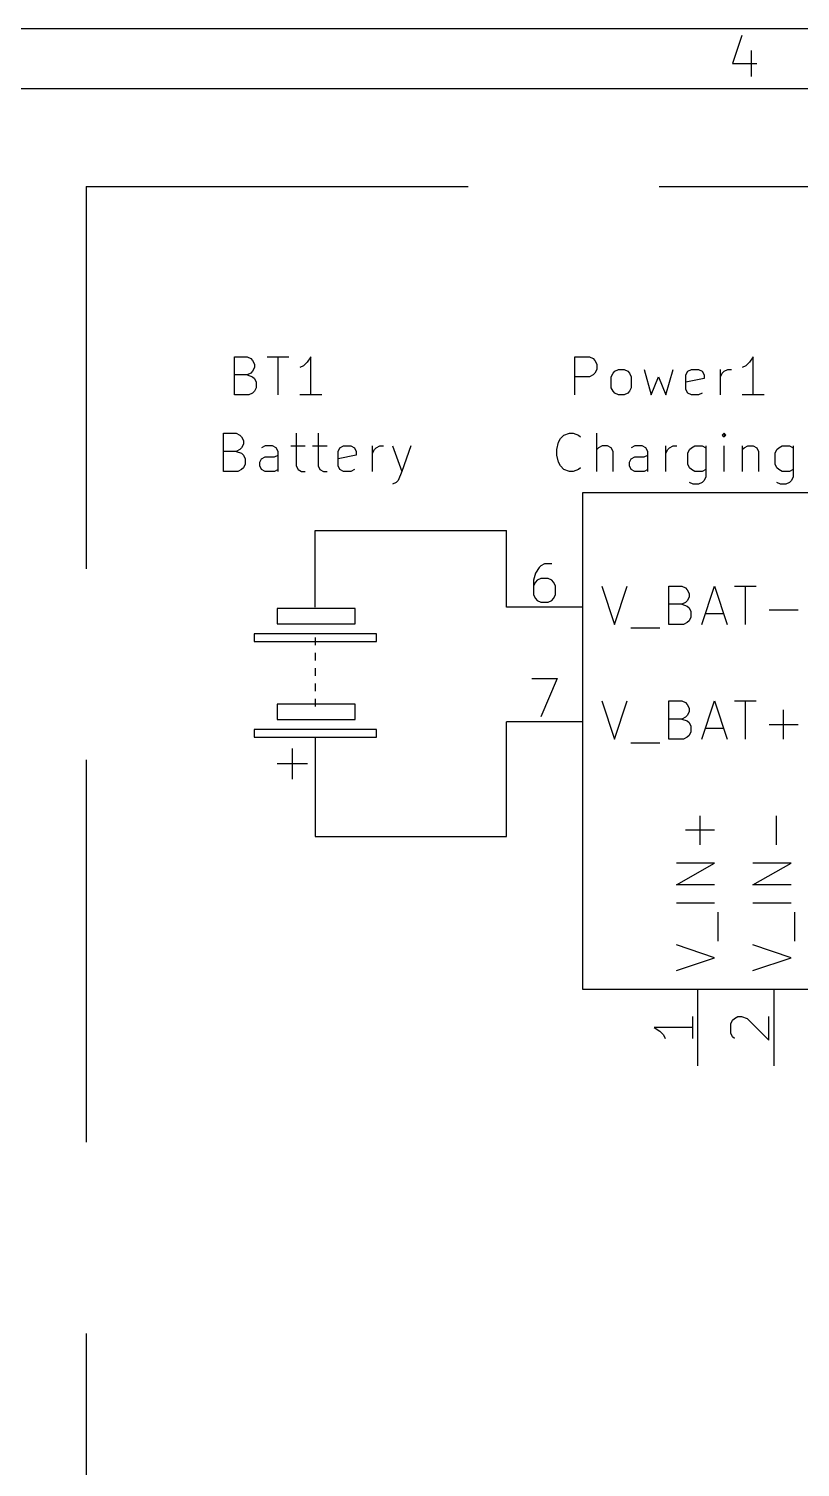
# Model space of a CAD drawing. Extents: x 0.4 to 16.1, y -11.3 to -0.4.
# Drawn here: x 6.375 to 7.385, y -2.275 to -0.394 of the extents above; entities that cross this region are included whole.
import ezdxf

# ---------------------------------------------------------------- set-up
doc = ezdxf.new("R2010")
doc.units = 0
doc.header["$MEASUREMENT"] = 0
doc.linetypes.add('DASHED', pattern=[0.75, 0.5, -0.25])
for name, color, linetype in [('BLUE3', 171, 'CONTINUOUS'), ('CYAN2', 4, 'CONTINUOUS'), ('GREEN3', 91, 'CONTINUOUS'), ('RED2', 1, 'CONTINUOUS'), ('RED3', 11, 'CONTINUOUS')]:
    doc.layers.add(name, color=color, linetype=linetype)

msp = doc.modelspace()

# ---------------------------------------------------------------- linework, layer by layer
at = {"layer": 'BLUE3', "linetype": 'DASHED'}
for q in [(10.15, -0.6), (6.45, -4.55)]:
    msp.add_line((6.45, -0.6), q, dxfattribs=at)
at = {"layer": 'CYAN2', "linetype": 'CONTINUOUS'}
for p, q in [((6.64404, -0.872618), (6.64404, -0.822618)), ((6.64404, -0.822618), (6.66071, -0.822618)), ((6.66071, -0.822618), (6.66547, -0.825)), ((6.66547, -0.825), (6.66785, -0.827378)), ((6.66785, -0.827378), (6.67023, -0.832142)), ((6.6869, -0.822618), (6.71547, -0.822618)), ((6.70119, -0.872618), (6.70119, -0.822618)), ((6.74404, -0.822618), (6.73928, -0.82976)), ((6.74404, -0.872618), (6.74404, -0.822618)), ((7.08973, -0.872618), (7.08973, -0.822618)), ((7.08973, -0.822618), (7.10878, -0.822618)), ((7.08973, -0.872618), (7.08973, -0.822618)), ((7.08973, -0.822618), (7.10878, -0.822618)), ((7.10878, -0.822618), (7.11354, -0.825)), ((7.10878, -0.822618), (7.11354, -0.825)), ((7.11354, -0.825), (7.11592, -0.827378)), ((7.11354, -0.825), (7.11592, -0.827378)), ((7.11592, -0.827378), (7.1183, -0.832142)), ((7.11592, -0.827378), (7.1183, -0.832142)), ((7.32306, -0.822618), (7.3183, -0.82976)), ((7.32306, -0.822618), (7.3183, -0.82976)), ((7.32306, -0.872618), (7.32306, -0.822618)), ((7.32306, -0.872618), (7.32306, -0.822618)), ((6.66071, -0.846425), (6.64404, -0.846425)), ((6.66547, -0.844047), (6.66071, -0.846425)), ((6.66071, -0.846425), (6.66785, -0.848807)), ((6.66785, -0.841665), (6.66547, -0.844047)), ((6.67023, -0.836902), (6.66785, -0.841665)), ((6.67023, -0.832142), (6.67023, -0.836902)), ((6.73452, -0.834524), (6.72976, -0.836902)), ((6.73928, -0.82976), (6.73452, -0.834524)), ((7.11354, -0.846425), (7.10878, -0.848807)), ((7.11354, -0.846425), (7.10878, -0.848807)), ((7.11592, -0.844047), (7.11354, -0.846425)), ((7.11592, -0.844047), (7.11354, -0.846425)), ((7.1183, -0.839283), (7.11592, -0.844047)), ((7.1183, -0.839283), (7.11592, -0.844047)), ((7.1183, -0.832142), (7.1183, -0.839283)), ((7.1183, -0.832142), (7.1183, -0.839283)), ((7.13735, -0.848807), (7.13973, -0.844047)), ((7.13735, -0.848807), (7.13973, -0.844047)), ((7.13973, -0.844047), (7.14211, -0.841665)), ((7.13973, -0.844047), (7.14211, -0.841665)), ((7.14211, -0.841665), (7.14687, -0.839283)), ((7.14211, -0.841665), (7.14687, -0.839283)), ((7.14687, -0.839283), (7.15402, -0.839283)), ((7.14687, -0.839283), (7.15402, -0.839283)), ((7.15402, -0.839283), (7.15878, -0.841665)), ((7.15402, -0.839283), (7.15878, -0.841665)), ((7.15878, -0.841665), (7.16116, -0.844047)), ((7.15878, -0.841665), (7.16116, -0.844047)), ((7.16116, -0.844047), (7.16354, -0.848807)), ((7.16116, -0.844047), (7.16354, -0.848807)), ((7.1802, -0.839283), (7.18973, -0.872618)), ((7.1802, -0.839283), (7.18973, -0.872618)), ((7.20878, -0.872618), (7.2183, -0.839283)), ((7.20878, -0.872618), (7.2183, -0.839283)), ((7.23497, -0.846425), (7.23735, -0.841665)), ((7.23497, -0.846425), (7.23735, -0.841665)), ((7.23497, -0.865472), (7.23497, -0.846425)), ((7.23497, -0.865472), (7.23497, -0.846425)), ((7.23735, -0.841665), (7.24211, -0.839283)), ((7.23735, -0.841665), (7.24211, -0.839283)), ((7.24211, -0.839283), (7.25163, -0.839283)), ((7.24211, -0.839283), (7.25163, -0.839283)), ((7.25163, -0.839283), (7.2564, -0.841665)), ((7.25163, -0.839283), (7.2564, -0.841665)), ((7.2564, -0.841665), (7.25878, -0.846425)), ((7.2564, -0.841665), (7.25878, -0.846425)), ((7.25878, -0.846425), (7.25878, -0.851189)), ((7.25878, -0.846425), (7.25878, -0.851189)), ((7.2802, -0.872618), (7.2802, -0.839283)), ((7.2802, -0.872618), (7.2802, -0.839283)), ((7.2802, -0.848807), (7.28259, -0.844047)), ((7.2802, -0.848807), (7.28259, -0.844047)), ((7.28259, -0.844047), (7.28497, -0.841665)), ((7.28259, -0.844047), (7.28497, -0.841665)), ((7.28497, -0.841665), (7.28973, -0.839283)), ((7.28497, -0.841665), (7.28973, -0.839283)), ((7.28973, -0.839283), (7.29449, -0.839283)), ((7.28973, -0.839283), (7.29449, -0.839283)), ((7.31354, -0.834524), (7.30878, -0.836902)), ((7.31354, -0.834524), (7.30878, -0.836902)), ((7.3183, -0.82976), (7.31354, -0.834524)), ((7.3183, -0.82976), (7.31354, -0.834524)), ((6.66785, -0.848807), (6.67023, -0.851189)), ((6.67023, -0.851189), (6.67261, -0.855949)), ((6.67261, -0.863094), (6.67023, -0.867854)), ((6.67261, -0.855949), (6.67261, -0.863094)), ((7.10878, -0.848807), (7.08973, -0.848807)), ((7.10878, -0.848807), (7.08973, -0.848807)), ((7.13735, -0.863094), (7.13735, -0.848807)), ((7.13735, -0.863094), (7.13735, -0.848807)), ((7.13973, -0.867854), (7.13735, -0.863094)), ((7.13973, -0.867854), (7.13735, -0.863094)), ((7.16354, -0.863094), (7.16116, -0.867854)), ((7.16354, -0.863094), (7.16116, -0.867854)), ((7.16354, -0.848807), (7.16354, -0.863094)), ((7.16354, -0.848807), (7.16354, -0.863094)), ((7.18973, -0.872618), (7.19925, -0.848807)), ((7.18973, -0.872618), (7.19925, -0.848807)), ((7.19925, -0.848807), (7.20878, -0.872618)), ((7.19925, -0.848807), (7.20878, -0.872618)), ((7.25878, -0.851189), (7.23497, -0.855949)), ((7.25878, -0.851189), (7.23497, -0.855949)), ((6.66309, -0.872618), (6.64404, -0.872618)), ((6.66785, -0.870236), (6.66309, -0.872618)), ((6.67023, -0.867854), (6.66785, -0.870236)), ((6.75833, -0.872618), (6.72976, -0.872618)), ((7.14211, -0.870236), (7.13973, -0.867854)), ((7.14211, -0.870236), (7.13973, -0.867854)), ((7.14687, -0.872618), (7.14211, -0.870236)), ((7.14687, -0.872618), (7.14211, -0.870236)), ((7.15402, -0.872618), (7.14687, -0.872618)), ((7.15402, -0.872618), (7.14687, -0.872618)), ((7.15878, -0.870236), (7.15402, -0.872618)), ((7.15878, -0.870236), (7.15402, -0.872618)), ((7.16116, -0.867854), (7.15878, -0.870236)), ((7.16116, -0.867854), (7.15878, -0.870236)), ((7.23735, -0.870236), (7.23497, -0.865472)), ((7.23735, -0.870236), (7.23497, -0.865472)), ((7.24211, -0.872618), (7.23735, -0.870236)), ((7.24211, -0.872618), (7.23735, -0.870236)), ((7.25163, -0.872618), (7.24211, -0.872618)), ((7.25163, -0.872618), (7.24211, -0.872618)), ((7.2564, -0.870236), (7.25163, -0.872618)), ((7.2564, -0.870236), (7.25163, -0.872618)), ((7.33735, -0.872618), (7.30878, -0.872618)), ((7.33735, -0.872618), (7.30878, -0.872618)), ((6.62976, -0.972618), (6.62976, -0.922618)), ((6.62976, -0.922618), (6.64642, -0.922618)), ((6.64642, -0.922618), (6.65119, -0.925)), ((6.65119, -0.925), (6.65357, -0.927378)), ((6.65357, -0.927378), (6.65594, -0.932142)), ((6.65594, -0.936902), (6.65357, -0.941665)), ((6.65594, -0.932142), (6.65594, -0.936902)), ((6.68452, -0.939283), (6.67976, -0.941665)), ((6.69404, -0.939283), (6.68452, -0.939283)), ((6.6988, -0.941665), (6.69404, -0.939283)), ((6.71785, -0.939283), (6.7369, -0.939283)), ((6.725, -0.922618), (6.725, -0.965472)), ((6.74642, -0.939283), (6.76547, -0.939283)), ((6.75357, -0.922618), (6.75357, -0.965472)), ((6.78214, -0.941665), (6.7869, -0.939283)), ((6.7869, -0.939283), (6.79642, -0.939283)), ((6.79642, -0.939283), (6.80119, -0.941665)), ((6.825, -0.972618), (6.825, -0.939283)), ((6.82976, -0.941665), (6.83452, -0.939283)), ((6.83452, -0.939283), (6.83928, -0.939283)), ((6.85119, -0.939283), (6.86309, -0.972618)), ((6.875, -0.939283), (6.86309, -0.972618)), ((7.06592, -0.944047), (7.0683, -0.934524)), ((7.06592, -0.944047), (7.0683, -0.934524)), ((7.0683, -0.934524), (7.07068, -0.92976)), ((7.0683, -0.934524), (7.07068, -0.92976)), ((7.07068, -0.92976), (7.07544, -0.925)), ((7.07068, -0.92976), (7.07544, -0.925)), ((7.07544, -0.925), (7.08258, -0.922618)), ((7.07544, -0.925), (7.08258, -0.922618)), ((7.08258, -0.922618), (7.08735, -0.922618)), ((7.08258, -0.922618), (7.08735, -0.922618)), ((7.08735, -0.922618), (7.09449, -0.925)), ((7.08735, -0.922618), (7.09449, -0.925)), ((7.09449, -0.925), (7.09687, -0.927378)), ((7.09449, -0.925), (7.09687, -0.927378)), ((7.1183, -0.972618), (7.1183, -0.922618)), ((7.1183, -0.972618), (7.1183, -0.922618)), ((7.12544, -0.939283), (7.12068, -0.941665)), ((7.12544, -0.939283), (7.12068, -0.941665)), ((7.13258, -0.939283), (7.12544, -0.939283)), ((7.13258, -0.939283), (7.12544, -0.939283)), ((7.13735, -0.941665), (7.13258, -0.939283)), ((7.13735, -0.941665), (7.13258, -0.939283)), ((7.1683, -0.939283), (7.16354, -0.941665)), ((7.1683, -0.939283), (7.16354, -0.941665)), ((7.17782, -0.939283), (7.1683, -0.939283)), ((7.17782, -0.939283), (7.1683, -0.939283)), ((7.18258, -0.941665), (7.17782, -0.939283)), ((7.18258, -0.941665), (7.17782, -0.939283)), ((7.20878, -0.972618), (7.20878, -0.939283)), ((7.20878, -0.972618), (7.20878, -0.939283)), ((7.21354, -0.941665), (7.2183, -0.939283)), ((7.21354, -0.941665), (7.2183, -0.939283)), ((7.2183, -0.939283), (7.22306, -0.939283)), ((7.2183, -0.939283), (7.22306, -0.939283)), ((7.24211, -0.941665), (7.24687, -0.939283)), ((7.24211, -0.941665), (7.24687, -0.939283)), ((7.24687, -0.939283), (7.25639, -0.939283)), ((7.24687, -0.939283), (7.25639, -0.939283)), ((7.25639, -0.939283), (7.26116, -0.941665)), ((7.25639, -0.939283), (7.26116, -0.941665)), ((7.26116, -0.939283), (7.26116, -0.97976)), ((7.26116, -0.939283), (7.26116, -0.97976)), ((7.28496, -0.922618), (7.28258, -0.925)), ((7.28496, -0.922618), (7.28258, -0.925)), ((7.28258, -0.925), (7.28496, -0.927378)), ((7.28258, -0.925), (7.28496, -0.927378)), ((7.28735, -0.925), (7.28496, -0.922618)), ((7.28496, -0.922618), (7.28496, -0.927378)), ((7.28735, -0.925), (7.28496, -0.922618)), ((7.28496, -0.922618), (7.28496, -0.927378)), ((7.28496, -0.927378), (7.28735, -0.925)), ((7.28496, -0.927378), (7.28735, -0.925)), ((7.28496, -0.972618), (7.28496, -0.939283)), ((7.28496, -0.972618), (7.28496, -0.939283)), ((7.30878, -0.939283), (7.30878, -0.972618)), ((7.30878, -0.939283), (7.30878, -0.972618)), ((7.31116, -0.941665), (7.31592, -0.939283)), ((7.31116, -0.941665), (7.31592, -0.939283)), ((7.31592, -0.939283), (7.32306, -0.939283)), ((7.31592, -0.939283), (7.32306, -0.939283)), ((7.32306, -0.939283), (7.32782, -0.941665)), ((7.32306, -0.939283), (7.32782, -0.941665)), ((7.35639, -0.941665), (7.36116, -0.939283)), ((7.35639, -0.941665), (7.36116, -0.939283)), ((7.36116, -0.939283), (7.37068, -0.939283)), ((7.36116, -0.939283), (7.37068, -0.939283)), ((7.37068, -0.939283), (7.37544, -0.941665)), ((7.37068, -0.939283), (7.37544, -0.941665)), ((7.37544, -0.939283), (7.37544, -0.97976)), ((7.37544, -0.939283), (7.37544, -0.97976)), ((6.64642, -0.946425), (6.62976, -0.946425)), ((6.65119, -0.944047), (6.64642, -0.946425)), ((6.64642, -0.946425), (6.65357, -0.948807)), ((6.65357, -0.941665), (6.65119, -0.944047)), ((6.65357, -0.948807), (6.65594, -0.951189)), ((6.65594, -0.951189), (6.65833, -0.955949)), ((6.65833, -0.955949), (6.65833, -0.963094)), ((6.67737, -0.960713), (6.67976, -0.955949)), ((6.67976, -0.955949), (6.68452, -0.953571)), ((6.68452, -0.953571), (6.69642, -0.953571)), ((6.69642, -0.953571), (6.70119, -0.951189)), ((6.70119, -0.946425), (6.6988, -0.941665)), ((6.70119, -0.972618), (6.70119, -0.946425)), ((6.77976, -0.946425), (6.78214, -0.941665)), ((6.77976, -0.965472), (6.77976, -0.946425)), ((6.80357, -0.951189), (6.77976, -0.955949)), ((6.80119, -0.941665), (6.80357, -0.946425)), ((6.80357, -0.946425), (6.80357, -0.951189)), ((6.825, -0.948807), (6.82737, -0.944047)), ((6.82737, -0.944047), (6.82976, -0.941665)), ((7.06592, -0.951189), (7.06592, -0.944047)), ((7.06592, -0.951189), (7.06592, -0.944047)), ((7.0683, -0.960713), (7.06592, -0.951189)), ((7.0683, -0.960713), (7.06592, -0.951189)), ((7.12068, -0.941665), (7.1183, -0.944047)), ((7.12068, -0.941665), (7.1183, -0.944047)), ((7.13973, -0.946425), (7.13735, -0.941665)), ((7.13973, -0.946425), (7.13735, -0.941665)), ((7.13973, -0.972618), (7.13973, -0.946425)), ((7.13973, -0.972618), (7.13973, -0.946425)), ((7.16116, -0.960713), (7.16354, -0.955949)), ((7.16116, -0.960713), (7.16354, -0.955949)), ((7.16354, -0.955949), (7.1683, -0.953571)), ((7.16354, -0.955949), (7.1683, -0.953571)), ((7.1683, -0.953571), (7.1802, -0.953571)), ((7.1683, -0.953571), (7.1802, -0.953571)), ((7.1802, -0.953571), (7.18496, -0.951189)), ((7.1802, -0.953571), (7.18496, -0.951189)), ((7.18496, -0.946425), (7.18258, -0.941665)), ((7.18496, -0.946425), (7.18258, -0.941665)), ((7.18496, -0.972618), (7.18496, -0.946425)), ((7.18496, -0.972618), (7.18496, -0.946425)), ((7.20878, -0.948807), (7.21116, -0.944047)), ((7.20878, -0.948807), (7.21116, -0.944047)), ((7.21116, -0.944047), (7.21354, -0.941665)), ((7.21116, -0.944047), (7.21354, -0.941665)), ((7.23735, -0.948807), (7.23973, -0.944047)), ((7.23735, -0.948807), (7.23973, -0.944047)), ((7.23735, -0.963094), (7.23735, -0.948807)), ((7.23735, -0.963094), (7.23735, -0.948807)), ((7.23973, -0.944047), (7.24211, -0.941665)), ((7.23973, -0.944047), (7.24211, -0.941665)), ((7.30878, -0.944047), (7.31116, -0.941665)), ((7.30878, -0.944047), (7.31116, -0.941665)), ((7.32782, -0.941665), (7.3302, -0.946425)), ((7.32782, -0.941665), (7.3302, -0.946425)), ((7.3302, -0.946425), (7.3302, -0.972618)), ((7.3302, -0.946425), (7.3302, -0.972618)), ((7.35163, -0.948807), (7.35401, -0.944047)), ((7.35163, -0.948807), (7.35401, -0.944047)), ((7.35163, -0.963094), (7.35163, -0.948807)), ((7.35163, -0.963094), (7.35163, -0.948807)), ((7.35401, -0.944047), (7.35639, -0.941665)), ((7.35401, -0.944047), (7.35639, -0.941665)), ((6.6488, -0.972618), (6.62976, -0.972618)), ((6.65357, -0.970236), (6.6488, -0.972618)), ((6.65594, -0.967854), (6.65357, -0.970236)), ((6.65833, -0.963094), (6.65594, -0.967854)), ((6.67737, -0.965472), (6.67737, -0.960713)), ((6.67976, -0.970236), (6.67737, -0.965472)), ((6.68452, -0.972618), (6.67976, -0.970236)), ((6.69642, -0.972618), (6.68452, -0.972618)), ((6.70119, -0.970236), (6.69642, -0.972618)), ((6.725, -0.965472), (6.72737, -0.970236)), ((6.72737, -0.970236), (6.73214, -0.972618)), ((6.73214, -0.972618), (6.7369, -0.972618)), ((6.75357, -0.965472), (6.75594, -0.970236)), ((6.75594, -0.970236), (6.76071, -0.972618)), ((6.76071, -0.972618), (6.76547, -0.972618)), ((6.78214, -0.970236), (6.77976, -0.965472)), ((6.7869, -0.972618), (6.78214, -0.970236)), ((6.79642, -0.972618), (6.7869, -0.972618)), ((6.80119, -0.970236), (6.79642, -0.972618)), ((6.86309, -0.972618), (6.85833, -0.984524)), ((7.07068, -0.965472), (7.0683, -0.960713)), ((7.07068, -0.965472), (7.0683, -0.960713)), ((7.07544, -0.970236), (7.07068, -0.965472)), ((7.07544, -0.970236), (7.07068, -0.965472)), ((7.08258, -0.972618), (7.07544, -0.970236)), ((7.08258, -0.972618), (7.07544, -0.970236)), ((7.08735, -0.972618), (7.08258, -0.972618)), ((7.08735, -0.972618), (7.08258, -0.972618)), ((7.09449, -0.970236), (7.08735, -0.972618)), ((7.09449, -0.970236), (7.08735, -0.972618)), ((7.09687, -0.967854), (7.09449, -0.970236)), ((7.09687, -0.967854), (7.09449, -0.970236)), ((7.16116, -0.965472), (7.16116, -0.960713)), ((7.16116, -0.965472), (7.16116, -0.960713)), ((7.16354, -0.970236), (7.16116, -0.965472)), ((7.16354, -0.970236), (7.16116, -0.965472)), ((7.1683, -0.972618), (7.16354, -0.970236)), ((7.1683, -0.972618), (7.16354, -0.970236)), ((7.1802, -0.972618), (7.1683, -0.972618)), ((7.1802, -0.972618), (7.1683, -0.972618)), ((7.18496, -0.970236), (7.1802, -0.972618)), ((7.18496, -0.970236), (7.1802, -0.972618)), ((7.23973, -0.967854), (7.23735, -0.963094)), ((7.23973, -0.967854), (7.23735, -0.963094)), ((7.24211, -0.970236), (7.23973, -0.967854)), ((7.24211, -0.970236), (7.23973, -0.967854)), ((7.24687, -0.972618), (7.24211, -0.970236)), ((7.24687, -0.972618), (7.24211, -0.970236)), ((7.25639, -0.972618), (7.24687, -0.972618)), ((7.25639, -0.972618), (7.24687, -0.972618)), ((7.26116, -0.970236), (7.25639, -0.972618)), ((7.26116, -0.970236), (7.25639, -0.972618)), ((7.35401, -0.967854), (7.35163, -0.963094)), ((7.35401, -0.967854), (7.35163, -0.963094)), ((7.35639, -0.970236), (7.35401, -0.967854)), ((7.35639, -0.970236), (7.35401, -0.967854)), ((7.36116, -0.972618), (7.35639, -0.970236)), ((7.36116, -0.972618), (7.35639, -0.970236)), ((7.37068, -0.972618), (7.36116, -0.972618)), ((7.37068, -0.972618), (7.36116, -0.972618)), ((7.37544, -0.970236), (7.37068, -0.972618)), ((7.37544, -0.970236), (7.37068, -0.972618)), ((6.85594, -0.986902), (6.85119, -0.989283)), ((6.85833, -0.984524), (6.85594, -0.986902)), ((7.24449, -0.989283), (7.23973, -0.986902)), ((7.24449, -0.989283), (7.23973, -0.986902)), ((7.25163, -0.989283), (7.24449, -0.989283)), ((7.25163, -0.989283), (7.24449, -0.989283)), ((7.25639, -0.986902), (7.25163, -0.989283)), ((7.25639, -0.986902), (7.25163, -0.989283)), ((7.25878, -0.984524), (7.25639, -0.986902)), ((7.25878, -0.984524), (7.25639, -0.986902)), ((7.26116, -0.97976), (7.25878, -0.984524)), ((7.26116, -0.97976), (7.25878, -0.984524)), ((7.35878, -0.989283), (7.35401, -0.986902)), ((7.35878, -0.989283), (7.35401, -0.986902)), ((7.36592, -0.989283), (7.35878, -0.989283)), ((7.36592, -0.989283), (7.35878, -0.989283)), ((7.37068, -0.986902), (7.36592, -0.989283)), ((7.37068, -0.986902), (7.36592, -0.989283)), ((7.37306, -0.984524), (7.37068, -0.986902)), ((7.37306, -0.984524), (7.37068, -0.986902)), ((7.37544, -0.97976), (7.37306, -0.984524)), ((7.37544, -0.97976), (7.37306, -0.984524)), ((7.12476, -1.12262), (7.14143, -1.17262)), ((7.12476, -1.12262), (7.14143, -1.17262)), ((7.14143, -1.17262), (7.15809, -1.12262)), ((7.14143, -1.17262), (7.15809, -1.12262)), ((7.21285, -1.17262), (7.21285, -1.12262)), ((7.21285, -1.12262), (7.22952, -1.12262)), ((7.21285, -1.17262), (7.21285, -1.12262)), ((7.21285, -1.12262), (7.22952, -1.12262)), ((7.22952, -1.12262), (7.23428, -1.125)), ((7.22952, -1.12262), (7.23428, -1.125)), ((7.23428, -1.125), (7.23667, -1.12738)), ((7.23428, -1.125), (7.23667, -1.12738)), ((7.23667, -1.12738), (7.23905, -1.13214)), ((7.23667, -1.12738), (7.23905, -1.13214)), ((7.25571, -1.17262), (7.27238, -1.12262)), ((7.25571, -1.17262), (7.27238, -1.12262)), ((7.27238, -1.12262), (7.28905, -1.17262)), ((7.27238, -1.12262), (7.28905, -1.17262)), ((7.29857, -1.12262), (7.32714, -1.12262)), ((7.29857, -1.12262), (7.32714, -1.12262)), ((7.31285, -1.17262), (7.31285, -1.12262)), ((7.31285, -1.17262), (7.31285, -1.12262)), ((7.22952, -1.14643), (7.21285, -1.14643)), ((7.22952, -1.14643), (7.21285, -1.14643)), ((7.23428, -1.14405), (7.22952, -1.14643)), ((7.23428, -1.14405), (7.22952, -1.14643)), ((7.22952, -1.14643), (7.23667, -1.14881)), ((7.22952, -1.14643), (7.23667, -1.14881)), ((7.23667, -1.14167), (7.23428, -1.14405)), ((7.23667, -1.14167), (7.23428, -1.14405)), ((7.23905, -1.1369), (7.23667, -1.14167)), ((7.23905, -1.1369), (7.23667, -1.14167)), ((7.23905, -1.13214), (7.23905, -1.1369)), ((7.23905, -1.13214), (7.23905, -1.1369)), ((7.23667, -1.14881), (7.23905, -1.15119)), ((7.23667, -1.14881), (7.23905, -1.15119)), ((7.23905, -1.15119), (7.24143, -1.15595)), ((7.23905, -1.15119), (7.24143, -1.15595)), ((7.24143, -1.16309), (7.23905, -1.16785)), ((7.24143, -1.16309), (7.23905, -1.16785)), ((7.24143, -1.15595), (7.24143, -1.16309)), ((7.24143, -1.15595), (7.24143, -1.16309)), ((7.26047, -1.15833), (7.28428, -1.15833)), ((7.26047, -1.15833), (7.28428, -1.15833)), ((7.34381, -1.15357), (7.3819, -1.15357)), ((7.34381, -1.15357), (7.3819, -1.15357)), ((7.16285, -1.17738), (7.20095, -1.17738)), ((7.16285, -1.17738), (7.20095, -1.17738)), ((7.2319, -1.17262), (7.21285, -1.17262)), ((7.2319, -1.17262), (7.21285, -1.17262)), ((7.23667, -1.17024), (7.2319, -1.17262)), ((7.23667, -1.17024), (7.2319, -1.17262)), ((7.23905, -1.16785), (7.23667, -1.17024)), ((7.23905, -1.16785), (7.23667, -1.17024)), ((7.12476, -1.27262), (7.14143, -1.32262)), ((7.12476, -1.27262), (7.14143, -1.32262)), ((7.14143, -1.32262), (7.15809, -1.27262)), ((7.14143, -1.32262), (7.15809, -1.27262)), ((7.21285, -1.32262), (7.21285, -1.27262)), ((7.21285, -1.27262), (7.22952, -1.27262)), ((7.21285, -1.32262), (7.21285, -1.27262)), ((7.21285, -1.27262), (7.22952, -1.27262)), ((7.22952, -1.27262), (7.23428, -1.275)), ((7.22952, -1.27262), (7.23428, -1.275)), ((7.23428, -1.275), (7.23667, -1.27738)), ((7.23428, -1.275), (7.23667, -1.27738)), ((7.23667, -1.27738), (7.23905, -1.28214)), ((7.23667, -1.27738), (7.23905, -1.28214)), ((7.25571, -1.32262), (7.27238, -1.27262)), ((7.25571, -1.32262), (7.27238, -1.27262)), ((7.27238, -1.27262), (7.28905, -1.32262)), ((7.27238, -1.27262), (7.28905, -1.32262)), ((7.29857, -1.27262), (7.32714, -1.27262)), ((7.29857, -1.27262), (7.32714, -1.27262)), ((7.31285, -1.32262), (7.31285, -1.27262)), ((7.31285, -1.32262), (7.31285, -1.27262)), ((7.22952, -1.29643), (7.21285, -1.29643)), ((7.22952, -1.29643), (7.21285, -1.29643)), ((7.23428, -1.29405), (7.22952, -1.29643)), ((7.23428, -1.29405), (7.22952, -1.29643)), ((7.22952, -1.29643), (7.23667, -1.29881)), ((7.22952, -1.29643), (7.23667, -1.29881)), ((7.23667, -1.29167), (7.23428, -1.29405)), ((7.23667, -1.29167), (7.23428, -1.29405)), ((7.23905, -1.2869), (7.23667, -1.29167)), ((7.23905, -1.2869), (7.23667, -1.29167)), ((7.23905, -1.28214), (7.23905, -1.2869)), ((7.23905, -1.28214), (7.23905, -1.2869)), ((7.36285, -1.32262), (7.36285, -1.28452)), ((7.36285, -1.32262), (7.36285, -1.28452)), ((7.23667, -1.29881), (7.23905, -1.30119)), ((7.23667, -1.29881), (7.23905, -1.30119)), ((7.23905, -1.30119), (7.24143, -1.30595)), ((7.23905, -1.30119), (7.24143, -1.30595)), ((7.24143, -1.31309), (7.23905, -1.31785)), ((7.24143, -1.31309), (7.23905, -1.31785)), ((7.24143, -1.30595), (7.24143, -1.31309)), ((7.24143, -1.30595), (7.24143, -1.31309)), ((7.26047, -1.30833), (7.28428, -1.30833)), ((7.26047, -1.30833), (7.28428, -1.30833)), ((7.34381, -1.30357), (7.3819, -1.30357)), ((7.34381, -1.30357), (7.3819, -1.30357)), ((7.16285, -1.32738), (7.20095, -1.32738)), ((7.16285, -1.32738), (7.20095, -1.32738)), ((7.2319, -1.32262), (7.21285, -1.32262)), ((7.2319, -1.32262), (7.21285, -1.32262)), ((7.23667, -1.32024), (7.2319, -1.32262)), ((7.23667, -1.32024), (7.2319, -1.32262)), ((7.23905, -1.31785), (7.23667, -1.32024)), ((7.23905, -1.31785), (7.23667, -1.32024)), ((7.25357, -1.46095), (7.25357, -1.42285)), ((7.25357, -1.46095), (7.25357, -1.42285)), ((7.35357, -1.46095), (7.35357, -1.42285)), ((7.35357, -1.46095), (7.35357, -1.42285)), ((7.27262, -1.4419), (7.23452, -1.4419)), ((7.27262, -1.4419), (7.23452, -1.4419)), ((7.22262, -1.51333), (7.27262, -1.48476)), ((7.27262, -1.48476), (7.22262, -1.48476)), ((7.22262, -1.51333), (7.27262, -1.48476)), ((7.27262, -1.48476), (7.22262, -1.48476)), ((7.32262, -1.51333), (7.37262, -1.48476)), ((7.37262, -1.48476), (7.32262, -1.48476)), ((7.32262, -1.51333), (7.37262, -1.48476)), ((7.37262, -1.48476), (7.32262, -1.48476)), ((7.27262, -1.51333), (7.22262, -1.51333)), ((7.27262, -1.51333), (7.22262, -1.51333)), ((7.37262, -1.51333), (7.32262, -1.51333)), ((7.37262, -1.51333), (7.32262, -1.51333)), ((7.27262, -1.53714), (7.22262, -1.53714)), ((7.27262, -1.53714), (7.22262, -1.53714)), ((7.37262, -1.53714), (7.32262, -1.53714)), ((7.37262, -1.53714), (7.32262, -1.53714)), ((7.27738, -1.58714), (7.27738, -1.54905)), ((7.27738, -1.58714), (7.27738, -1.54905)), ((7.37738, -1.58714), (7.37738, -1.54905)), ((7.37738, -1.58714), (7.37738, -1.54905)), ((7.27262, -1.60857), (7.22262, -1.5919)), ((7.27262, -1.60857), (7.22262, -1.5919)), ((7.37262, -1.60857), (7.32262, -1.5919)), ((7.37262, -1.60857), (7.32262, -1.5919)), ((7.22262, -1.62524), (7.27262, -1.60857)), ((7.22262, -1.62524), (7.27262, -1.60857)), ((7.32262, -1.62524), (7.37262, -1.60857)), ((7.32262, -1.62524), (7.37262, -1.60857))]:
    msp.add_line(p, q, dxfattribs=at)
at = {"layer": 'GREEN3', "linetype": 'CONTINUOUS'}
for p, q in [((6.75, -1.05), (7, -1.05)), ((7, -1.15), (7, -1.05)), ((7, -1.45), (7, -1.3)), ((6.75, -1.45), (7, -1.45))]:
    msp.add_line(p, q, dxfattribs=at)
at = {"layer": 'RED2', "linetype": 'CONTINUOUS'}
for p, q in [((16.1413, -0.393701), (0.393701, -0.393701)), ((7.30835, -0.402602), (7.29617, -0.439161)), ((7.32054, -0.422102), (7.32054, -0.45622)), ((7.29617, -0.439161), (7.32785, -0.439161)), ((16.0626, -0.472441), (0.472441, -0.472441)), ((7.1, -1.65), (7.1, -1)), ((7.1, -1), (7.75, -1)), ((6.75, -1.15), (6.75, -1.05)), ((6.802, -1.152), (6.7, -1.152)), ((6.7, -1.152), (6.7, -1.172)), ((6.802, -1.172), (6.802, -1.152)), ((7.1, -1.15), (7, -1.15)), ((7.1, -1.15), (7, -1.15)), ((6.83, -1.185), (6.67, -1.185)), ((6.67, -1.185), (6.67, -1.195)), ((6.7, -1.172), (6.802, -1.172)), ((6.83, -1.195), (6.83, -1.185)), ((6.67, -1.195), (6.83, -1.195)), ((6.75, -1.19), (6.75, -1.2)), ((6.75, -1.21), (6.75, -1.22)), ((6.75, -1.23), (6.75, -1.24)), ((6.75, -1.25), (6.75, -1.26)), ((6.802, -1.277), (6.7, -1.277)), ((6.7, -1.277), (6.7, -1.297)), ((6.75, -1.27), (6.75, -1.28)), ((6.802, -1.297), (6.802, -1.277)), ((6.7, -1.297), (6.802, -1.297)), ((6.83, -1.31), (6.67, -1.31)), ((6.67, -1.31), (6.67, -1.32)), ((6.83, -1.32), (6.83, -1.31)), ((7.1, -1.3), (7, -1.3)), ((7.1, -1.3), (7, -1.3)), ((6.67, -1.32), (6.83, -1.32)), ((6.72, -1.375), (6.72, -1.335)), ((6.75, -1.32), (6.75, -1.35)), ((6.75, -1.35), (6.75, -1.45)), ((6.74, -1.355), (6.7, -1.355)), ((7.75, -1.65), (7.1, -1.65)), ((7.25, -1.65), (7.25, -1.75)), ((7.25, -1.65), (7.25, -1.75)), ((7.35, -1.65), (7.35, -1.75)), ((7.35, -1.65), (7.35, -1.75))]:
    msp.add_line(p, q, dxfattribs=at)
at = {"layer": 'RED3', "linetype": 'CONTINUOUS'}
for p, q in [((7.03809, -1.10552), (7.03571, -1.11505)), ((7.03809, -1.10552), (7.03571, -1.11505)), ((7.04285, -1.09838), (7.03809, -1.10552)), ((7.04285, -1.09838), (7.03809, -1.10552)), ((7.04524, -1.096), (7.04285, -1.09838)), ((7.04524, -1.096), (7.04285, -1.09838)), ((7.05, -1.09362), (7.04524, -1.096)), ((7.05, -1.09362), (7.04524, -1.096)), ((7.05952, -1.09362), (7.05, -1.09362)), ((7.05952, -1.09362), (7.05, -1.09362)), ((7.03571, -1.11505), (7.03571, -1.13409)), ((7.03571, -1.11505), (7.03571, -1.13409)), ((7.03809, -1.11743), (7.03571, -1.12219)), ((7.03809, -1.11743), (7.03571, -1.12219)), ((7.04047, -1.11505), (7.03809, -1.11743)), ((7.04047, -1.11505), (7.03809, -1.11743)), ((7.04524, -1.11267), (7.04047, -1.11505)), ((7.04524, -1.11267), (7.04047, -1.11505)), ((7.05476, -1.11267), (7.04524, -1.11267)), ((7.05476, -1.11267), (7.04524, -1.11267)), ((7.05952, -1.11505), (7.05476, -1.11267)), ((7.05952, -1.11505), (7.05476, -1.11267)), ((7.0619, -1.11743), (7.05952, -1.11505)), ((7.0619, -1.11743), (7.05952, -1.11505)), ((7.06428, -1.12219), (7.0619, -1.11743)), ((7.06428, -1.12219), (7.0619, -1.11743)), ((7.06428, -1.13409), (7.06428, -1.12219)), ((7.06428, -1.13409), (7.06428, -1.12219)), ((7.03571, -1.13409), (7.03809, -1.13885)), ((7.03571, -1.13409), (7.03809, -1.13885)), ((7.03809, -1.13885), (7.04047, -1.14124)), ((7.03809, -1.13885), (7.04047, -1.14124)), ((7.04047, -1.14124), (7.04524, -1.14362)), ((7.04047, -1.14124), (7.04524, -1.14362)), ((7.04524, -1.14362), (7.05476, -1.14362)), ((7.04524, -1.14362), (7.05476, -1.14362)), ((7.05476, -1.14362), (7.05952, -1.14124)), ((7.05476, -1.14362), (7.05952, -1.14124)), ((7.05952, -1.14124), (7.0619, -1.13885)), ((7.05952, -1.14124), (7.0619, -1.13885)), ((7.0619, -1.13885), (7.06428, -1.13409)), ((7.0619, -1.13885), (7.06428, -1.13409)), ((7.03333, -1.24362), (7.06667, -1.24362)), ((7.03333, -1.24362), (7.06667, -1.24362)), ((7.06667, -1.24362), (7.04524, -1.29362)), ((7.06667, -1.24362), (7.04524, -1.29362)), ((7.24362, -1.68571), (7.24362, -1.71428)), ((7.24362, -1.68571), (7.24362, -1.71428)), ((7.29362, -1.69524), (7.296, -1.69047)), ((7.29362, -1.69524), (7.296, -1.69047)), ((7.296, -1.69047), (7.29838, -1.68809)), ((7.296, -1.69047), (7.29838, -1.68809)), ((7.29838, -1.68809), (7.30314, -1.68571)), ((7.29838, -1.68809), (7.30314, -1.68571)), ((7.30314, -1.68571), (7.3079, -1.68571)), ((7.30314, -1.68571), (7.3079, -1.68571)), ((7.3079, -1.68571), (7.31505, -1.68809)), ((7.3079, -1.68571), (7.31505, -1.68809)), ((7.31505, -1.68809), (7.34362, -1.71667)), ((7.31505, -1.68809), (7.34362, -1.71667)), ((7.34362, -1.71667), (7.34362, -1.68571)), ((7.34362, -1.71667), (7.34362, -1.68571)), ((7.24362, -1.7), (7.19362, -1.7)), ((7.19362, -1.7), (7.20076, -1.70476)), ((7.24362, -1.7), (7.19362, -1.7)), ((7.19362, -1.7), (7.20076, -1.70476)), ((7.20076, -1.70476), (7.20552, -1.70952)), ((7.20076, -1.70476), (7.20552, -1.70952)), ((7.20552, -1.70952), (7.2079, -1.71428)), ((7.20552, -1.70952), (7.2079, -1.71428)), ((7.29362, -1.70714), (7.29362, -1.69524)), ((7.29362, -1.70714), (7.29362, -1.69524)), ((7.296, -1.7119), (7.29362, -1.70714)), ((7.296, -1.7119), (7.29362, -1.70714)), ((7.29838, -1.71428), (7.296, -1.7119)), ((7.29838, -1.71428), (7.296, -1.7119))]:
    msp.add_line(p, q, dxfattribs=at)

doc.saveas('drawing.dxf')
